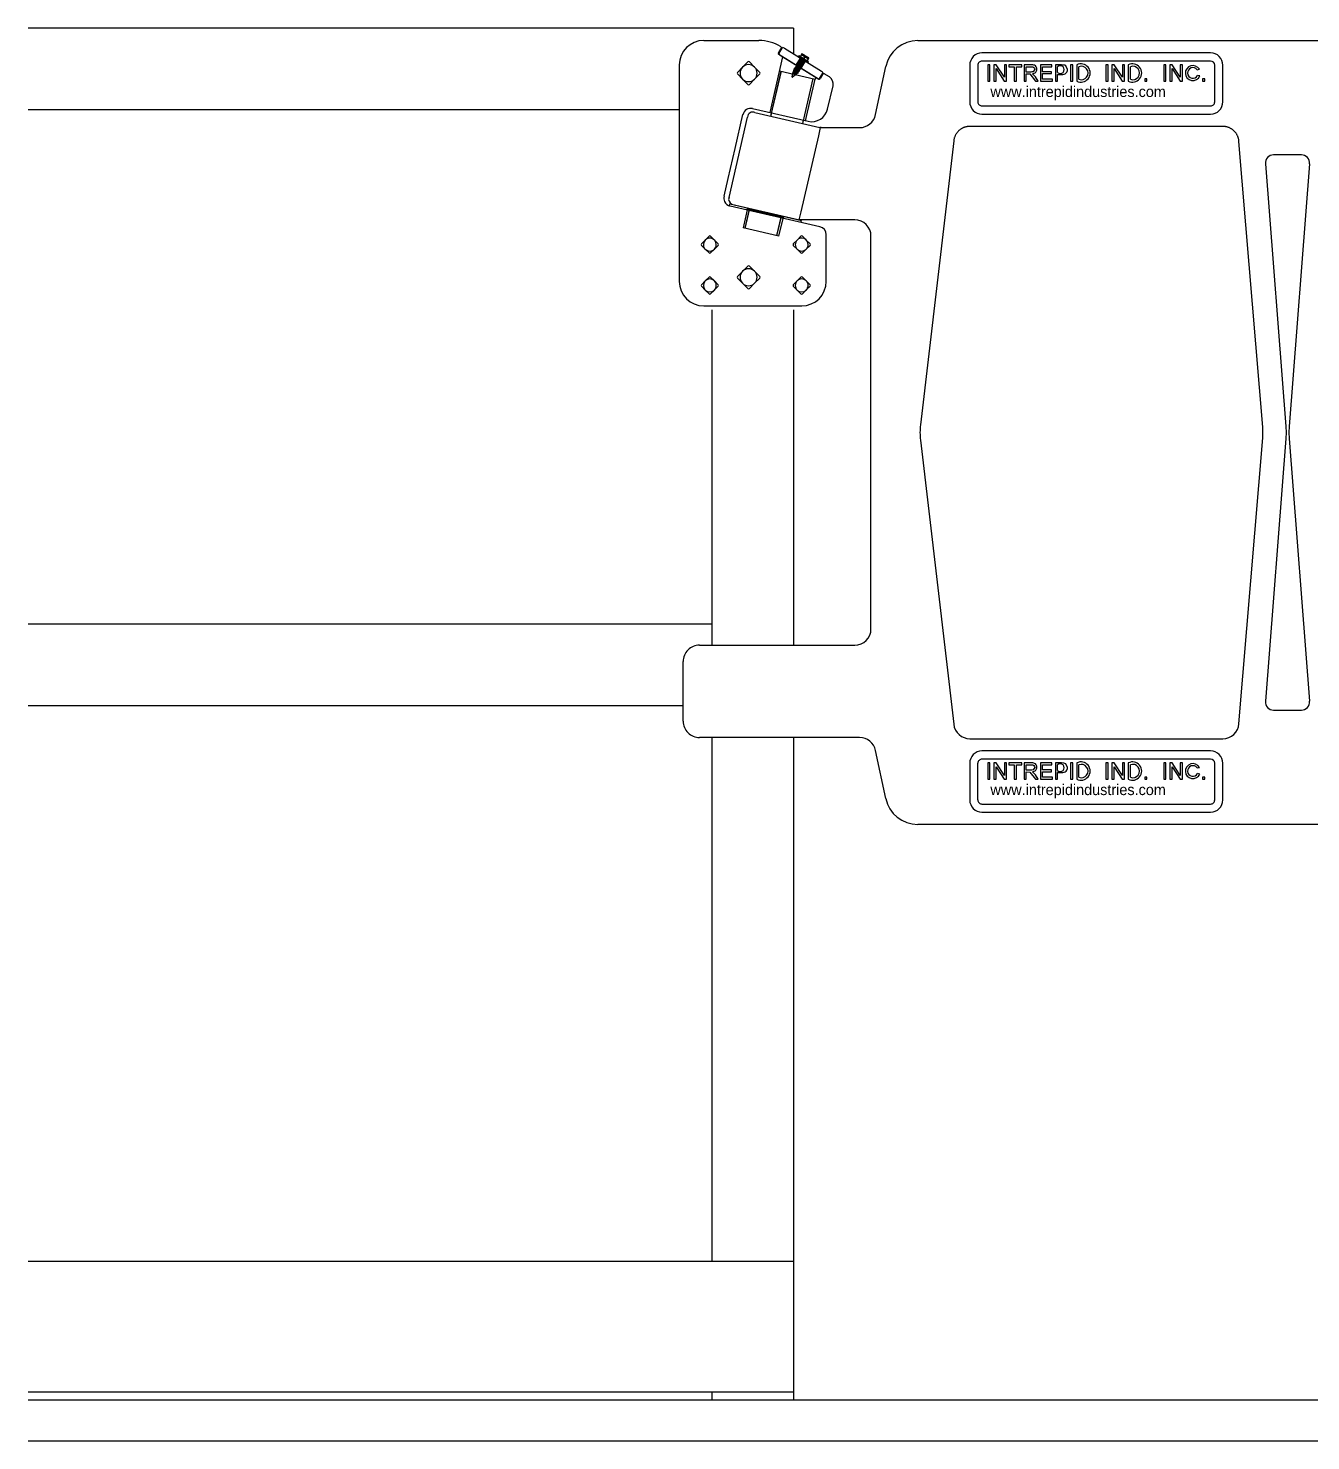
# Model space of a CAD drawing. Header units: inches. Extents: x -20 to 70.2, y -18.7 to 24.5.
# Drawn here: x -19.99 to 19.28, y -18.75 to 24.5 of the extents above; entities that cross this region are included whole.
import ezdxf

# ---------------------------------------------------------------- set-up
doc = ezdxf.new("R2010")
doc.units = ezdxf.units.IN
doc.header["$LTSCALE"] = 0.03937
doc.header["$MEASUREMENT"] = 0
doc.linetypes.add('DYN_DIM', pattern=[0.101481, 0.028995, -0.072487])
doc.styles.add('DYN_DIM', font='LFAX.TTF')

msp = doc.modelspace()

# ---------------------------------------------------------------- linework, layer by layer
for p, q in [((3.444, 24.505), (-19.986, 24.504)), ((3.444, 24.505), (3.444, 23.72)), ((0.694, 24.13), (2.386, 24.13)), ((2.981, 23.749), (3.068, 23.89)), ((3, 23.739), (3.098, 23.897)), ((3.058, 23.934), (3.045, 23.942)), ((3.143, 23.907), (3.168, 23.891)), ((3.168, 23.891), (4.303, 23.188)), ((7.248, 24.125), (44.623, 24.125)), ((-0.056, 23.38), (-0.056, 20.825)), ((1.885, 23.313), (2.046, 23.474)), ((2.092, 23.474), (2.253, 23.313)), ((3.11, 23.631), (2.716, 21.925)), ((4.212, 22.948), (2.991, 23.705)), ((3.011, 23.695), (3.037, 23.679)), ((3.037, 23.679), (4.171, 22.975)), ((3.527, 23.374), (3.659, 23.587)), ((3.661, 23.276), (3.531, 23.37)), ((3.536, 23.372), (3.536, 23.373)), ((3.536, 23.373), (3.613, 23.342)), ((3.537, 23.369), (3.536, 23.371)), ((3.54, 23.379), (3.537, 23.374)), ((3.543, 23.363), (3.537, 23.369)), ((3.617, 23.347), (3.54, 23.379)), ((3.54, 23.378), (3.586, 23.337)), ((3.553, 23.339), (3.54, 23.365)), ((3.547, 23.379), (3.577, 23.379)), ((3.607, 23.312), (3.547, 23.359)), ((3.565, 23.419), (3.565, 23.42)), ((3.565, 23.42), (3.642, 23.389)), ((3.569, 23.426), (3.566, 23.421)), ((3.582, 23.387), (3.566, 23.418)), ((3.646, 23.395), (3.569, 23.426)), ((3.569, 23.425), (3.621, 23.379)), ((3.636, 23.359), (3.569, 23.414)), ((3.582, 23.39), (3.575, 23.378)), ((3.601, 23.347), (3.575, 23.378)), ((3.575, 23.378), (3.626, 23.362)), ((3.576, 23.427), (3.607, 23.426)), ((3.633, 23.374), (3.582, 23.39)), ((3.582, 23.39), (3.627, 23.343)), ((3.603, 23.655), (3.588, 23.631)), ((3.598, 23.473), (3.595, 23.468)), ((3.595, 23.466), (3.595, 23.467)), ((3.595, 23.467), (3.672, 23.436)), ((3.611, 23.434), (3.595, 23.465)), ((3.675, 23.442), (3.598, 23.473)), ((3.598, 23.472), (3.65, 23.426)), ((3.665, 23.406), (3.598, 23.461)), ((3.898, 23.472), (3.603, 23.655)), ((3.611, 23.437), (3.604, 23.425)), ((3.631, 23.395), (3.604, 23.425)), ((3.604, 23.425), (3.655, 23.409)), ((3.606, 23.474), (3.636, 23.473)), ((3.663, 23.421), (3.611, 23.437)), ((3.611, 23.437), (3.656, 23.391)), ((3.626, 23.362), (3.617, 23.347)), ((3.623, 23.377), (3.69, 23.322)), ((3.624, 23.513), (3.624, 23.515)), ((3.624, 23.515), (3.778, 23.452)), ((3.641, 23.481), (3.624, 23.512)), ((3.625, 23.516), (3.628, 23.521)), ((3.626, 23.362), (3.677, 23.347)), ((3.695, 23.453), (3.627, 23.508)), ((3.782, 23.458), (3.628, 23.521)), ((3.628, 23.519), (3.679, 23.474)), ((3.64, 23.484), (3.633, 23.472)), ((3.66, 23.442), (3.633, 23.472)), ((3.633, 23.472), (3.684, 23.457)), ((3.677, 23.347), (3.633, 23.393)), ((3.642, 23.389), (3.633, 23.374)), ((3.685, 23.358), (3.633, 23.374)), ((3.635, 23.521), (3.665, 23.521)), ((3.69, 23.312), (3.638, 23.357)), ((3.743, 23.453), (3.64, 23.484)), ((3.64, 23.484), (3.685, 23.438)), ((3.642, 23.389), (3.719, 23.357)), ((3.7, 23.719), (3.644, 23.629)), ((3.655, 23.409), (3.646, 23.395)), ((3.723, 23.363), (3.646, 23.395)), ((3.652, 23.624), (3.708, 23.714)), ((3.652, 23.425), (3.72, 23.37)), ((3.653, 23.56), (3.653, 23.562)), ((3.653, 23.562), (3.8, 23.499)), ((3.657, 23.568), (3.654, 23.563)), ((3.67, 23.528), (3.654, 23.56)), ((3.655, 23.409), (3.707, 23.394)), ((3.757, 23.525), (3.657, 23.568)), ((3.709, 23.521), (3.657, 23.567)), ((3.67, 23.544), (3.657, 23.555)), ((3.658, 23.389), (3.685, 23.358)), ((3.67, 23.531), (3.662, 23.519)), ((3.689, 23.489), (3.662, 23.519)), ((3.662, 23.519), (3.765, 23.488)), ((3.707, 23.394), (3.662, 23.44)), ((3.672, 23.436), (3.663, 23.421)), ((3.714, 23.406), (3.663, 23.421)), ((3.664, 23.568), (3.69, 23.568)), ((3.719, 23.359), (3.668, 23.404)), ((3.773, 23.5), (3.67, 23.531)), ((3.67, 23.531), (3.706, 23.492)), ((3.672, 23.436), (3.749, 23.405)), ((3.684, 23.457), (3.675, 23.442)), ((3.752, 23.411), (3.675, 23.442)), ((3.677, 23.347), (3.685, 23.358)), ((3.68, 23.279), (3.812, 23.492)), ((3.682, 23.472), (3.749, 23.417)), ((3.712, 23.357), (3.682, 23.357)), ((3.684, 23.457), (3.736, 23.441)), ((3.687, 23.436), (3.714, 23.406)), ((3.689, 23.701), (3.901, 23.569)), ((3.718, 23.536), (3.691, 23.566)), ((3.736, 23.441), (3.691, 23.487)), ((3.749, 23.406), (3.697, 23.452)), ((3.703, 23.725), (3.7, 23.719)), ((3.708, 23.714), (3.7, 23.719)), ((3.705, 23.725), (3.703, 23.725)), ((3.705, 23.725), (3.757, 23.692)), ((3.716, 23.507), (3.706, 23.492)), ((3.706, 23.492), (3.714, 23.485)), ((3.706, 23.397), (3.723, 23.366)), ((3.714, 23.406), (3.707, 23.394)), ((3.719, 23.513), (3.711, 23.519)), ((3.741, 23.404), (3.711, 23.405)), ((3.724, 23.5), (3.716, 23.507)), ((3.717, 23.483), (3.743, 23.453)), ((3.728, 23.528), (3.719, 23.513)), ((3.722, 23.362), (3.719, 23.357)), ((3.728, 23.528), (3.72, 23.535)), ((3.723, 23.365), (3.723, 23.363)), ((3.778, 23.453), (3.726, 23.499)), ((3.765, 23.488), (3.728, 23.528)), ((3.728, 23.506), (3.778, 23.464)), ((3.733, 23.705), (3.747, 23.698)), ((3.736, 23.539), (3.746, 23.531)), ((3.743, 23.453), (3.736, 23.441)), ((3.736, 23.444), (3.752, 23.413)), ((3.771, 23.451), (3.74, 23.452)), ((3.799, 23.658), (3.743, 23.568)), ((3.748, 23.529), (3.773, 23.5)), ((3.752, 23.409), (3.749, 23.405)), ((3.752, 23.412), (3.752, 23.411)), ((3.758, 23.558), (3.814, 23.649)), ((3.773, 23.5), (3.765, 23.488)), ((3.765, 23.491), (3.781, 23.46)), ((3.769, 23.685), (3.863, 23.626)), ((3.802, 23.498), (3.77, 23.499)), ((3.781, 23.457), (3.778, 23.452)), ((3.782, 23.459), (3.782, 23.458)), ((3.799, 23.658), (3.814, 23.649)), ((3.851, 23.633), (3.839, 23.639)), ((3.905, 23.592), (3.849, 23.502)), ((3.857, 23.497), (3.913, 23.588)), ((3.915, 23.594), (3.873, 23.62)), ((3.884, 23.448), (3.898, 23.472)), ((3.913, 23.588), (3.905, 23.592)), ((3.913, 23.588), (3.916, 23.593)), ((3.916, 23.593), (3.915, 23.594)), ((8.839, 23.375), (8.839, 22.25)), ((9.089, 23.375), (9.089, 22.25)), ((16.214, 23.75), (9.214, 23.75)), ((16.214, 23.5), (9.214, 23.5)), ((9.393, 23.384), (9.393, 22.887)), ((9.459, 23.384), (9.393, 23.384)), ((9.459, 22.887), (9.459, 23.384)), ((9.58, 23.384), (9.58, 22.887)), ((9.65, 23.384), (9.58, 23.384)), ((9.899, 23.003), (9.65, 23.384)), ((9.899, 23.384), (9.899, 23.003)), ((9.966, 23.384), (9.899, 23.384)), ((9.966, 22.887), (9.966, 23.384)), ((10.041, 23.384), (10.041, 23.327)), ((10.432, 23.384), (10.041, 23.384)), ((10.432, 23.327), (10.432, 23.384)), ((10.502, 23.384), (10.502, 22.887)), ((11.002, 23.384), (11.002, 22.887)), ((11.357, 23.384), (11.002, 23.384)), ((11.357, 23.327), (11.357, 23.384)), ((11.463, 23.384), (11.463, 22.887)), ((11.929, 23.384), (11.929, 22.887)), ((11.996, 23.384), (11.929, 23.384)), ((11.996, 22.887), (11.996, 23.384)), ((12.116, 23.384), (12.116, 22.887)), ((13.008, 23.384), (13.008, 22.887)), ((13.074, 23.384), (13.008, 23.384)), ((13.074, 22.887), (13.074, 23.384)), ((13.194, 23.384), (13.194, 22.887)), ((13.265, 23.384), (13.194, 23.384)), ((13.514, 23.003), (13.265, 23.384)), ((13.514, 23.384), (13.514, 23.003)), ((13.58, 23.384), (13.514, 23.384)), ((13.58, 22.887), (13.58, 23.384)), ((13.694, 23.384), (13.694, 22.887)), ((14.779, 23.384), (14.779, 22.887)), ((14.845, 23.384), (14.779, 23.384)), ((14.845, 22.887), (14.845, 23.384)), ((14.966, 23.384), (14.966, 22.887)), ((15.036, 23.384), (14.966, 23.384)), ((15.285, 23.003), (15.036, 23.384)), ((15.285, 23.384), (15.285, 23.003)), ((15.351, 23.384), (15.285, 23.384)), ((15.351, 22.887), (15.351, 23.384)), ((16.339, 22.25), (16.339, 23.375)), ((16.589, 22.25), (16.589, 23.375)), ((1.724, 23.153), (1.885, 23.313)), ((1.885, 22.946), (1.724, 23.107)), ((2.046, 22.785), (1.885, 22.946)), ((2.253, 22.946), (2.092, 22.785)), ((2.253, 23.313), (2.414, 23.153)), ((2.414, 23.107), (2.253, 22.946)), ((2.76, 21.85), (3.07, 23.19)), ((2.763, 21.85), (3.072, 23.189)), ((3.011, 23.203), (4.107, 22.95)), ((3.402, 23.011), (3.424, 23.142)), ((3.402, 23.011), (3.411, 23.005)), ((3.538, 23.097), (3.411, 23.005)), ((3.477, 23.122), (3.424, 23.142)), ((3.426, 23.143), (3.431, 23.143)), ((3.431, 23.19), (3.428, 23.168)), ((3.428, 23.168), (3.429, 23.164)), ((3.428, 23.168), (3.493, 23.148)), ((3.435, 23.153), (3.428, 23.142)), ((3.455, 23.111), (3.428, 23.142)), ((3.428, 23.142), (3.48, 23.126)), ((3.436, 23.15), (3.429, 23.164)), ((3.537, 23.102), (3.431, 23.19)), ((3.501, 23.16), (3.431, 23.19)), ((3.487, 23.138), (3.435, 23.153)), ((3.435, 23.153), (3.509, 23.078)), ((3.437, 23.19), (3.46, 23.19)), ((3.448, 23.231), (3.448, 23.23)), ((3.448, 23.231), (3.525, 23.2)), ((3.452, 23.237), (3.449, 23.232)), ((3.465, 23.198), (3.449, 23.229)), ((3.529, 23.206), (3.452, 23.237)), ((3.452, 23.236), (3.504, 23.19)), ((3.452, 23.225), (3.519, 23.17)), ((3.455, 23.136), (3.508, 23.081)), ((3.455, 23.111), (3.509, 23.078)), ((3.465, 23.201), (3.457, 23.189)), ((3.531, 23.111), (3.457, 23.189)), ((3.457, 23.189), (3.509, 23.173)), ((3.459, 23.238), (3.49, 23.237)), ((3.516, 23.185), (3.465, 23.201)), ((3.465, 23.201), (3.538, 23.122)), ((3.48, 23.126), (3.477, 23.122)), ((3.477, 23.122), (3.538, 23.097)), ((3.481, 23.284), (3.478, 23.28)), ((3.478, 23.277), (3.478, 23.279)), ((3.478, 23.279), (3.555, 23.247)), ((3.494, 23.245), (3.478, 23.276)), ((3.48, 23.126), (3.531, 23.111)), ((3.558, 23.253), (3.481, 23.284)), ((3.481, 23.283), (3.533, 23.238)), ((3.548, 23.217), (3.481, 23.272)), ((3.494, 23.248), (3.487, 23.236)), ((3.513, 23.206), (3.487, 23.236)), ((3.487, 23.236), (3.538, 23.221)), ((3.493, 23.148), (3.487, 23.138)), ((3.538, 23.122), (3.487, 23.138)), ((3.489, 23.285), (3.519, 23.284)), ((3.572, 23.121), (3.493, 23.148)), ((3.545, 23.232), (3.494, 23.248)), ((3.494, 23.248), (3.539, 23.202)), ((3.509, 23.173), (3.501, 23.16)), ((3.506, 23.189), (3.573, 23.134)), ((3.507, 23.324), (3.507, 23.326)), ((3.507, 23.326), (3.584, 23.294)), ((3.524, 23.292), (3.507, 23.323)), ((3.511, 23.332), (3.508, 23.327)), ((3.509, 23.173), (3.56, 23.158)), ((3.51, 23.33), (3.562, 23.285)), ((3.578, 23.264), (3.51, 23.319)), ((3.588, 23.3), (3.511, 23.332)), ((3.523, 23.295), (3.516, 23.283)), ((3.543, 23.253), (3.516, 23.283)), ((3.516, 23.283), (3.567, 23.268)), ((3.56, 23.158), (3.516, 23.204)), ((3.525, 23.2), (3.516, 23.185)), ((3.568, 23.17), (3.516, 23.185)), ((3.518, 23.332), (3.548, 23.332)), ((3.521, 23.168), (3.572, 23.125)), ((3.575, 23.28), (3.523, 23.295)), ((3.523, 23.295), (3.568, 23.249)), ((3.525, 23.2), (3.602, 23.169)), ((3.538, 23.221), (3.529, 23.206)), ((3.606, 23.174), (3.529, 23.206)), ((3.538, 23.122), (3.531, 23.111)), ((3.531, 23.114), (3.538, 23.099)), ((3.535, 23.236), (3.603, 23.181)), ((3.563, 23.121), (3.536, 23.121)), ((3.538, 23.221), (3.59, 23.205)), ((3.538, 23.097), (3.539, 23.099)), ((3.541, 23.2), (3.568, 23.17)), ((3.553, 23.342), (3.545, 23.331)), ((3.572, 23.3), (3.545, 23.331)), ((3.545, 23.331), (3.597, 23.315)), ((3.59, 23.205), (3.545, 23.251)), ((3.555, 23.247), (3.545, 23.232)), ((3.597, 23.217), (3.545, 23.232)), ((3.602, 23.17), (3.551, 23.215)), ((3.591, 23.332), (3.553, 23.342)), ((3.553, 23.342), (3.597, 23.296)), ((3.555, 23.247), (3.632, 23.216)), ((3.567, 23.268), (3.558, 23.253)), ((3.635, 23.222), (3.558, 23.253)), ((3.56, 23.158), (3.568, 23.17)), ((3.56, 23.161), (3.576, 23.129)), ((3.577, 23.127), (3.563, 23.13)), ((3.565, 23.283), (3.632, 23.228)), ((3.595, 23.168), (3.565, 23.168)), ((3.574, 23.123), (3.565, 23.129)), ((3.567, 23.268), (3.619, 23.252)), ((3.57, 23.247), (3.597, 23.217)), ((3.572, 23.121), (3.574, 23.123)), ((3.619, 23.252), (3.574, 23.298)), ((3.576, 23.126), (3.574, 23.123)), ((3.584, 23.294), (3.575, 23.28)), ((3.626, 23.264), (3.575, 23.28)), ((3.577, 23.129), (3.577, 23.127)), ((3.632, 23.217), (3.58, 23.263)), ((3.584, 23.294), (3.661, 23.263)), ((3.599, 23.294), (3.587, 23.3)), ((3.597, 23.315), (3.588, 23.3)), ((3.665, 23.269), (3.588, 23.3)), ((3.589, 23.208), (3.606, 23.177)), ((3.597, 23.217), (3.59, 23.205)), ((3.604, 23.327), (3.594, 23.331)), ((3.594, 23.33), (3.663, 23.272)), ((3.624, 23.215), (3.594, 23.216)), ((3.597, 23.315), (3.646, 23.298)), ((3.599, 23.294), (3.626, 23.264)), ((3.605, 23.173), (3.602, 23.169)), ((3.648, 23.299), (3.603, 23.346)), ((3.613, 23.342), (3.604, 23.327)), ((3.655, 23.311), (3.604, 23.327)), ((3.606, 23.176), (3.606, 23.174)), ((3.661, 23.264), (3.609, 23.31)), ((3.613, 23.342), (3.69, 23.31)), ((3.619, 23.252), (3.626, 23.264)), ((3.619, 23.255), (3.635, 23.224)), ((3.654, 23.262), (3.623, 23.263)), ((3.629, 23.342), (3.655, 23.311)), ((3.635, 23.221), (3.632, 23.216)), ((3.635, 23.223), (3.635, 23.222)), ((3.646, 23.298), (3.648, 23.299)), ((3.655, 23.311), (3.648, 23.299)), ((3.648, 23.303), (3.65, 23.298)), ((3.65, 23.298), (3.652, 23.295)), ((3.652, 23.295), (3.664, 23.271)), ((3.683, 23.31), (3.653, 23.31)), ((3.66, 23.292), (3.658, 23.291)), ((3.664, 23.268), (3.661, 23.263)), ((3.665, 23.27), (3.665, 23.269)), ((3.677, 23.35), (3.694, 23.318)), ((3.694, 23.316), (3.677, 23.32)), ((3.691, 23.311), (3.693, 23.315)), ((3.694, 23.318), (3.694, 23.316)), ((3.737, 21.625), (4.046, 22.964)), ((3.74, 21.624), (4.049, 22.964)), ((3.812, 21.672), (4.107, 22.95)), ((4.12, 23.005), (4.107, 22.95)), ((4.171, 22.975), (4.197, 22.959)), ((4.241, 22.969), (4.339, 23.127)), ((4.343, 23.1), (4.256, 22.958)), ((4.303, 23.188), (4.329, 23.172)), ((4.541, 23.015), (4.387, 23.11)), ((5.957, 21.859), (6.27, 23.333)), ((9.646, 23.268), (9.895, 22.887)), ((9.646, 22.887), (9.646, 23.268)), ((10.041, 23.327), (10.203, 23.327)), ((10.203, 23.327), (10.203, 22.887)), ((10.27, 23.327), (10.432, 23.327)), ((10.27, 22.887), (10.27, 23.327)), ((10.568, 23.164), (10.568, 23.327)), ((10.568, 23.107), (10.68, 23.104)), ((10.568, 22.887), (10.568, 23.107)), ((10.68, 23.104), (10.855, 22.887)), ((10.848, 23.022), (10.758, 23.113)), ((10.932, 22.887), (10.848, 23.022)), ((11.068, 23.327), (11.357, 23.327)), ((11.068, 23.173), (11.068, 23.327)), ((11.339, 23.173), (11.068, 23.173)), ((11.068, 23.116), (11.339, 23.116)), ((11.068, 22.944), (11.068, 23.116)), ((11.369, 22.944), (11.068, 22.944)), ((11.339, 23.116), (11.339, 23.173)), ((11.369, 22.887), (11.369, 22.944)), ((11.529, 23.149), (11.529, 23.327)), ((11.529, 22.887), (11.529, 23.092)), ((12.182, 22.944), (12.182, 23.327)), ((13.261, 23.268), (13.51, 22.887)), ((13.261, 22.887), (13.261, 23.268)), ((13.761, 22.944), (13.761, 23.327)), ((14.197, 22.953), (14.197, 22.887)), ((14.264, 22.953), (14.197, 22.953)), ((14.264, 22.887), (14.264, 22.953)), ((15.032, 23.268), (15.281, 22.887)), ((15.032, 22.887), (15.032, 23.268)), ((15.803, 23.232), (15.869, 23.247)), ((15.881, 23.045), (15.815, 23.061)), ((15.969, 22.953), (15.969, 22.887)), ((16.035, 22.953), (15.969, 22.953)), ((16.035, 22.887), (16.035, 22.953)), ((4.488, 22.029), (4.653, 22.746)), ((9.393, 22.887), (9.459, 22.887)), ((9.58, 22.887), (9.646, 22.887)), ((9.895, 22.887), (9.966, 22.887)), ((10.203, 22.887), (10.27, 22.887)), ((10.502, 22.887), (10.568, 22.887)), ((10.855, 22.887), (10.932, 22.887)), ((11.002, 22.887), (11.369, 22.887)), ((11.463, 22.887), (11.529, 22.887)), ((11.929, 22.887), (11.996, 22.887)), ((13.008, 22.887), (13.074, 22.887)), ((13.194, 22.887), (13.261, 22.887)), ((13.51, 22.887), (13.58, 22.887)), ((14.197, 22.887), (14.264, 22.887)), ((14.779, 22.887), (14.845, 22.887)), ((14.966, 22.887), (15.032, 22.887)), ((15.281, 22.887), (15.351, 22.887)), ((15.969, 22.887), (16.035, 22.887)), ((9.214, 22.125), (16.214, 22.125)), ((-0.056, 22.005), (-19.986, 22.004)), ((1.47, 19.326), (2.038, 21.787)), ((1.654, 20.825), (1.893, 21.859)), ((2.193, 22.046), (3.888, 21.655)), ((2.263, 21.927), (4.251, 21.468)), ((9.214, 21.875), (16.214, 21.875)), ((3.678, 18.888), (4.214, 21.213)), ((4.214, 21.213), (4.273, 21.466)), ((4.294, 21.463), (4.251, 21.468)), ((4.294, 21.463), (5.468, 21.463)), ((-0.056, 20.825), (-0.056, 19.908)), ((1.442, 19.908), (1.654, 20.825)), ((8.348, 21.058), (7.329, 12.358)), ((17.809, 12.291), (17.082, 21.041)), ((17.89, 20.354), (18.517, 12.311)), ((18.993, 20.625), (18.139, 20.625)), ((19.242, 20.354), (18.615, 12.311)), ((-0.056, 19.908), (-0.056, 19.2)), ((1.316, 19.362), (1.442, 19.908)), ((-0.056, 19.2), (-0.056, 16.754)), ((1.479, 19.069), (1.493, 19.129)), ((1.479, 19.068), (1.479, 19.069)), ((1.479, 19.068), (1.489, 19.065)), ((1.493, 19.129), (3.685, 18.622)), ((4.25, 18.428), (1.504, 19.062)), ((1.549, 19.12), (3.629, 18.635)), ((2.027, 18.941), (1.901, 18.393)), ((1.959, 18.379), (2.094, 18.964)), ((1.961, 18.378), (2.102, 18.988)), ((2.025, 18.942), (2.039, 19.003)), ((2.027, 18.941), (2.035, 18.977)), ((2.036, 18.977), (3.132, 18.724)), ((2.936, 18.154), (3.076, 18.763)), ((2.938, 18.153), (3.073, 18.738)), ((2.997, 18.139), (3.132, 18.724)), ((3.126, 18.687), (3.14, 18.748)), ((3.62, 18.638), (3.678, 18.888)), ((3.63, 18.637), (3.641, 18.638)), ((5.316, 18.638), (3.641, 18.638)), ((3.671, 18.561), (3.685, 18.622)), ((2.994, 18.14), (1.901, 18.393)), ((4.444, 16.754), (4.444, 18.184)), ((0.625, 17.902), (0.742, 18.019)), ((0.742, 17.739), (0.625, 17.856)), ((0.742, 18.019), (0.858, 18.135)), ((0.858, 17.623), (0.742, 17.739)), ((0.904, 18.135), (1.021, 18.019)), ((1.021, 17.739), (0.904, 17.623)), ((1.021, 18.019), (1.138, 17.902)), ((1.138, 17.856), (1.021, 17.739)), ((2.994, 18.14), (2.996, 18.14)), ((3.438, 17.902), (3.554, 18.019)), ((3.554, 17.739), (3.438, 17.856)), ((3.554, 18.019), (3.671, 18.135)), ((3.671, 17.623), (3.554, 17.739)), ((3.717, 18.135), (3.834, 18.019)), ((3.834, 17.74), (3.717, 17.623)), ((3.834, 18.019), (3.95, 17.902)), ((3.95, 17.856), (3.834, 17.74)), ((5.816, 6.113), (5.816, 18.138)), ((0.742, 16.769), (0.858, 16.885)), ((0.904, 16.885), (1.021, 16.769)), ((1.724, 16.902), (2.046, 17.224)), ((2.092, 17.224), (2.253, 17.063)), ((2.253, 17.063), (2.414, 16.903)), ((3.554, 16.769), (3.671, 16.885)), ((3.717, 16.885), (3.834, 16.769)), ((0.625, 16.652), (0.742, 16.769)), ((0.742, 16.489), (0.625, 16.606)), ((0.858, 16.373), (0.742, 16.489)), ((1.021, 16.489), (0.904, 16.373)), ((1.021, 16.769), (1.138, 16.652)), ((1.138, 16.606), (1.021, 16.49)), ((1.885, 16.696), (1.724, 16.856)), ((2.046, 16.535), (1.885, 16.696)), ((2.253, 16.696), (2.092, 16.535)), ((2.414, 16.857), (2.253, 16.696)), ((3.438, 16.652), (3.554, 16.769)), ((3.554, 16.489), (3.438, 16.606)), ((3.671, 16.373), (3.554, 16.489)), ((3.834, 16.49), (3.717, 16.373)), ((3.834, 16.769), (3.95, 16.652)), ((3.95, 16.606), (3.834, 16.49)), ((0.694, 16.004), (3.694, 16.004)), ((0.944, 15.879), (0.944, 5.613)), ((3.444, 15.879), (3.444, 5.613)), ((18.517, 12.311), (18.524, 12.125)), ((18.524, 12.125), (18.517, 11.939)), ((18.615, 12.311), (18.608, 12.125)), ((18.615, 12.311), (18.608, 12.125)), ((18.608, 12.125), (18.615, 11.939)), ((7.329, 11.893), (8.348, 3.192)), ((17.082, 3.209), (17.809, 11.959)), ((18.517, 11.939), (17.89, 3.896)), ((18.615, 11.939), (19.242, 3.896)), ((0.944, 6.255), (-19.986, 6.254)), ((0.567, 5.613), (5.316, 5.613)), ((0.067, 3.287), (0.067, 5.113)), ((0.067, 3.755), (-19.986, 3.754)), ((18.139, 3.625), (18.993, 3.625)), ((5.468, 2.787), (0.567, 2.787)), ((0.944, 2.787), (0.944, -13.258)), ((3.444, 2.787), (3.444, -17.496)), ((8.844, 2.75), (16.584, 2.75)), ((6.27, 0.917), (5.957, 2.391)), ((16.214, 2.375), (9.214, 2.375)), ((8.839, 2), (8.839, 0.875)), ((9.089, 0.875), (9.089, 2)), ((16.214, 2.125), (9.214, 2.125)), ((9.393, 2.009), (9.393, 1.512)), ((9.459, 2.009), (9.393, 2.009)), ((9.459, 1.512), (9.459, 2.009)), ((9.58, 2.009), (9.58, 1.512)), ((9.65, 2.009), (9.58, 2.009)), ((9.646, 1.893), (9.895, 1.512)), ((9.646, 1.512), (9.646, 1.893)), ((9.899, 1.628), (9.65, 2.009)), ((9.899, 2.009), (9.899, 1.628)), ((9.966, 2.009), (9.899, 2.009)), ((9.966, 1.512), (9.966, 2.009)), ((10.041, 2.009), (10.041, 1.952)), ((10.432, 2.009), (10.041, 2.009)), ((10.041, 1.952), (10.203, 1.952)), ((10.203, 1.952), (10.203, 1.512)), ((10.27, 1.952), (10.432, 1.952)), ((10.27, 1.512), (10.27, 1.952)), ((10.432, 1.952), (10.432, 2.009)), ((10.502, 2.009), (10.502, 1.512)), ((10.568, 1.789), (10.568, 1.952)), ((10.568, 1.732), (10.68, 1.73)), ((10.568, 1.512), (10.568, 1.732)), ((10.848, 1.647), (10.758, 1.738)), ((11.002, 2.009), (11.002, 1.512)), ((11.357, 2.009), (11.002, 2.009)), ((11.068, 1.952), (11.357, 1.952)), ((11.068, 1.798), (11.068, 1.952)), ((11.339, 1.798), (11.068, 1.798)), ((11.068, 1.741), (11.339, 1.741)), ((11.068, 1.569), (11.068, 1.741)), ((11.339, 1.741), (11.339, 1.798)), ((11.357, 1.952), (11.357, 2.009)), ((11.463, 2.009), (11.463, 1.512)), ((11.529, 1.774), (11.529, 1.952)), ((11.929, 2.009), (11.929, 1.512)), ((11.996, 2.009), (11.929, 2.009)), ((11.996, 1.512), (11.996, 2.009)), ((12.116, 2.009), (12.116, 1.512)), ((12.182, 1.569), (12.182, 1.952)), ((13.008, 2.009), (13.008, 1.512)), ((13.074, 2.009), (13.008, 2.009)), ((13.074, 1.512), (13.074, 2.009)), ((13.194, 2.009), (13.194, 1.512)), ((13.265, 2.009), (13.194, 2.009)), ((13.261, 1.893), (13.51, 1.512)), ((13.261, 1.512), (13.261, 1.893)), ((13.514, 1.628), (13.265, 2.009)), ((13.514, 2.009), (13.514, 1.628)), ((13.58, 2.009), (13.514, 2.009)), ((13.58, 1.512), (13.58, 2.009)), ((13.694, 2.009), (13.694, 1.512)), ((13.761, 1.569), (13.761, 1.952)), ((14.779, 2.009), (14.779, 1.512)), ((14.845, 2.009), (14.779, 2.009)), ((14.845, 1.512), (14.845, 2.009)), ((14.966, 2.009), (14.966, 1.512)), ((15.036, 2.009), (14.966, 2.009)), ((15.032, 1.893), (15.281, 1.512)), ((15.032, 1.512), (15.032, 1.893)), ((15.285, 1.628), (15.036, 2.009)), ((15.285, 2.009), (15.285, 1.628)), ((15.351, 2.009), (15.285, 2.009)), ((15.351, 1.512), (15.351, 2.009)), ((15.803, 1.857), (15.869, 1.872)), ((16.339, 0.875), (16.339, 2)), ((16.589, 0.875), (16.589, 2)), ((9.393, 1.512), (9.459, 1.512)), ((9.58, 1.512), (9.646, 1.512)), ((9.895, 1.512), (9.966, 1.512)), ((10.203, 1.512), (10.27, 1.512)), ((10.502, 1.512), (10.568, 1.512)), ((10.68, 1.73), (10.855, 1.512)), ((10.932, 1.512), (10.848, 1.647)), ((10.855, 1.512), (10.932, 1.512)), ((11.002, 1.512), (11.369, 1.512)), ((11.369, 1.569), (11.068, 1.569)), ((11.369, 1.512), (11.369, 1.569)), ((11.463, 1.512), (11.529, 1.512)), ((11.529, 1.512), (11.529, 1.717)), ((11.929, 1.512), (11.996, 1.512)), ((13.008, 1.512), (13.074, 1.512)), ((13.194, 1.512), (13.261, 1.512)), ((13.51, 1.512), (13.58, 1.512)), ((14.197, 1.578), (14.197, 1.512)), ((14.264, 1.578), (14.197, 1.578)), ((14.197, 1.512), (14.264, 1.512)), ((14.264, 1.512), (14.264, 1.578)), ((14.779, 1.512), (14.845, 1.512)), ((14.966, 1.512), (15.032, 1.512)), ((15.281, 1.512), (15.351, 1.512)), ((15.881, 1.67), (15.815, 1.686)), ((15.969, 1.578), (15.969, 1.512)), ((16.035, 1.578), (15.969, 1.578)), ((15.969, 1.512), (16.035, 1.512)), ((16.035, 1.512), (16.035, 1.578)), ((9.214, 0.75), (16.214, 0.75)), ((9.214, 0.5), (16.214, 0.5)), ((44.621, 0.125), (7.248, 0.125)), ((-19.986, -13.246), (3.444, -13.246)), ((-19.986, -17.246), (3.444, -17.246)), ((0.944, -17.246), (0.944, -17.496)), ((-19.986, -17.496), (70.157, -17.496)), ((-19.986, -18.746), (70.157, -18.746))]:
    msp.add_line(p, q)
at = {"linetype": 'DYN_DIM'}
for p, q in [((2.754, 21.814), (2.777, 21.911)), ((3.729, 21.589), (3.751, 21.686))]:
    msp.add_line(p, q, dxfattribs=at)
for points in [[(10.758, 23.113, 0.172572), (10.862, 23.159, 0.197006), (10.896, 23.248, 0.139196), (10.876, 23.323, 0.169467), (10.821, 23.37, 0.08851), (10.721, 23.384), (10.502, 23.384)], [(11.529, 23.092), (11.652, 23.092, 0.208374), (11.794, 23.135, 0.191652), (11.833, 23.241), (11.779, 23.356, 0.112259), (11.719, 23.379), (11.646, 23.384), (11.463, 23.384)], [(10.568, 23.327), (10.724, 23.327, -0.17972), (10.804, 23.304, -0.22611), (10.83, 23.247), (10.778, 23.173, -0.083678), (10.708, 23.164), (10.568, 23.164)], [(10.758, 1.738, 0.172572), (10.862, 1.784, 0.197006), (10.896, 1.873, 0.139196), (10.876, 1.948, 0.169467), (10.821, 1.996, 0.08851), (10.721, 2.009), (10.502, 2.009)], [(10.568, 1.952), (10.724, 1.952, -0.17972), (10.804, 1.929, -0.22611), (10.83, 1.872), (10.778, 1.798, -0.083678), (10.708, 1.789), (10.568, 1.789)], [(11.529, 1.717), (11.652, 1.717, 0.208374), (11.794, 1.76, 0.191652), (11.833, 1.867), (11.779, 1.981, 0.112259), (11.719, 2.004), (11.646, 2.009), (11.463, 2.009)]]:
    msp.add_lwpolyline(points, format="xyb")
for centre, radius, start, end in [((0.694, 23.38), 0.75, 90, 180), ((2.386, 22.88), 1.25, 58.2116, 90), ((3.041, 23.907), 0.032, 328.2, 58.2116), ((3.126, 23.88), 0.032, 58.2, 148.2), ((7.248, 23.125), 1, 89.9958, 168.0042), ((2.069, 23.13), 0.26, 45.0001, 134.9999), ((2.069, 23.451), 0.0325, 45, 135), ((3.008, 23.732), 0.032, 148.2, 238.2), ((3.028, 23.722), 0.032, 148.2, 238.2), ((3.631, 23.371), 0.1, 179.5325, 180.7408), ((-1.146, 20.906), 5.291, 27.6908, 27.7097), ((3.631, 23.371), 0.0839, 186.4281, 231.2398), ((4.456, 24.479), 1.222, 230.3532, 232.7191), ((3.637, 23.495), 0.231, 58.6867, 72.0326), ((3.634, 23.497), 0.23, 44.359, 57.7697), ((3.743, 23.429), 0.231, 58.6867, 72.0326), ((3.74, 23.432), 0.23, 44.359, 57.7697), ((9.214, 23.375), 0.375, 89.9934, 180.0066), ((9.214, 23.375), 0.125, 89.9934, 180.0066), ((11.611, 23.238), 0.121, 227.0675, 132.9325), ((12.246, 23.135), 0.28, 242.4803, 117.5197), ((13.824, 23.135), 0.28, 242.4803, 117.5197), ((15.67, 23.134), 0.229, 29.7295, 337.0736), ((16.214, 23.375), 0.375, 359.9934, 90.0066), ((16.214, 23.375), 0.125, 0, 90), ((1.747, 23.13), 0.0325, 135, 225), ((2.069, 23.13), 0.26, 135, 225), ((2.069, 23.13), 0.26, 225, 315), ((2.069, 23.13), 0.26, 315, 45), ((2.391, 23.13), 0.0325, 315, 45), ((3.477, 23.178), 0.0646, 215.431, 232.3924), ((3.619, 23.317), 0.245, 219.5728, 227.2198), ((4.112, 24.341), 1.33, 242.6386, 245.6122), ((3.571, 23.123), 0.00216, 307.3532, 19.5071), ((3.631, 23.371), 0.0838, 252.6293, 288.4072), ((4.113, 24.349), 1.118, 243.6255, 246.6339), ((3.631, 23.371), 0.1, 287.9003, 295.6592), ((3.631, 23.371), 0.1, 295.6592, 296.8675), ((4.214, 22.986), 0.032, 238.2, 328.2), ((4.229, 22.975), 0.032, 238.2, 328.2), ((4.312, 23.144), 0.032, 328.2, 58.2), ((4.371, 23.083), 0.032, 58.2116, 148.2), ((4.409, 22.802), 0.25, 347, 58.2116), ((7.248, 23.125), 1, 167.9768, 168), ((12.255, 23.135), 0.205, 249.2187, 110.7813), ((13.833, 23.135), 0.205, 249.2187, 110.7813), ((15.67, 23.137), 0.163, 35.6877, 332.3803), ((2.069, 22.808), 0.0325, 225, 315), ((9.214, 22.25), 0.375, 179.9934, 270.0066), ((9.214, 22.25), 0.125, 179.9934, 270.0066), ((16.214, 22.25), 0.375, 269.9934, 0.0066), ((16.214, 22.25), 0.125, 269.9934, 0.0066), ((2.136, 21.802), 0.25, 77, 167), ((2.199, 21.778), 0.162, 66.9757, 177.0237), ((4, 22.142), 0.5, 257, 347), ((5.468, 21.963), 0.5, 270, 348), ((18.139, 20.375), 0.25, 89.9936, 184.7589), ((18.993, 20.375), 0.25, 355.2411, 90.0064), ((1.56, 19.306), 0.25, 166.9959, 204.9397), ((1.56, 19.306), 0.25, 204.9356, 257), ((1.618, 19.265), 0.16, 157.5003, 245.345), ((5.316, 18.138), 0.5, 0, 90), ((4.194, 18.184), 0.25, 0, 77), ((0.648, 17.879), 0.0325, 135, 225), ((0.881, 17.879), 0.197, 0, 314.9991), ((0.881, 18.112), 0.0325, 45, 135), ((0.881, 17.879), 0.198, 315, 360), ((1.115, 17.879), 0.0325, 315, 45), ((3.461, 17.879), 0.0325, 135, 225), ((3.694, 17.879), 0.198, 135.0001, 225.0489), ((3.694, 17.879), 0.198, 0, 134.9995), ((3.694, 17.879), 0.198, 225.0489, 315.045), ((3.694, 18.112), 0.0325, 45, 135), ((3.694, 17.879), 0.198, 315.045, 360), ((3.927, 17.879), 0.0325, 315, 45), ((0.881, 17.646), 0.0325, 225, 315), ((3.694, 17.646), 0.0325, 225, 315), ((0.881, 16.862), 0.0325, 45, 135), ((1.747, 16.879), 0.0325, 135, 225), ((2.069, 16.88), 0.26, 135.0271, 224.9876), ((2.069, 16.88), 0.26, 45, 134.9999), ((2.069, 17.201), 0.0325, 45, 135), ((2.069, 16.88), 0.26, 315, 45), ((2.391, 16.88), 0.0325, 315, 45), ((3.694, 16.862), 0.0325, 45, 135), ((0.694, 16.754), 0.75, 180, 270), ((0.648, 16.629), 0.0325, 135, 225), ((0.881, 16.629), 0.198, 135, 224.9511), ((0.881, 16.629), 0.198, 45, 134.9999), ((0.881, 16.629), 0.197, 225.049, 314.955), ((0.881, 16.629), 0.198, 0, 45), ((0.881, 16.629), 0.198, 314.9981, 359.9569), ((1.115, 16.629), 0.0325, 315, 45), ((2.069, 16.88), 0.26, 225.0763, 314.9942), ((2.069, 16.558), 0.0325, 225, 315), ((3.461, 16.629), 0.0325, 135, 225), ((3.694, 16.629), 0.198, 135, 225.0489), ((3.694, 16.629), 0.198, 45, 134.9999), ((3.694, 16.629), 0.198, 225.049, 315.0449), ((3.694, 16.754), 0.75, 270, 0), ((3.694, 16.629), 0.198, 0, 45), ((3.694, 16.629), 0.198, 315.045, 360), ((3.927, 16.629), 0.0325, 315, 45), ((0.881, 16.396), 0.0325, 225, 315), ((3.694, 16.396), 0.0325, 225, 315), ((9.316, 12.125), 2, 173.3235, 186.6765), ((15.816, 12.125), 2, 355.2475, 4.7525), ((5.316, 6.113), 0.5, 270, 0), ((0.566, 5.113), 0.5, 89.9605, 180.0395), ((0.567, 5.113), 0.5, 179.9473, 180), ((18.139, 3.875), 0.25, 175.2411, 270.0064), ((18.993, 3.875), 0.25, 269.9936, 4.7589), ((0.567, 3.287), 0.5, 180, 180.0527), ((0.567, 3.287), 0.5, 179.9934, 270.0066), ((8.844, 3.25), 0.5, 186.6713, 270.0052), ((16.584, 3.25), 0.5, 269.9949, 355.2526), ((5.468, 2.287), 0.5, 12, 90), ((9.214, 2), 0.375, 89.9934, 180.0066), ((16.214, 2), 0.375, 359.9934, 90.0066), ((9.214, 2), 0.125, 89.9934, 180.0066), ((11.611, 1.863), 0.121, 227.0675, 132.9325), ((12.246, 1.76), 0.28, 242.4803, 117.5197), ((12.255, 1.76), 0.205, 249.2187, 110.7813), ((13.824, 1.76), 0.28, 242.4803, 117.5197), ((13.833, 1.76), 0.205, 249.2187, 110.7813), ((15.67, 1.759), 0.229, 29.7295, 337.0736), ((15.67, 1.762), 0.163, 35.6877, 332.3803), ((16.214, 2), 0.125, 0, 90), ((7.248, 1.125), 1, 191.9958, 270.0042), ((9.214, 0.875), 0.375, 179.9934, 270.0066), ((9.214, 0.875), 0.125, 179.9934, 270.0066), ((16.214, 0.875), 0.375, 269.9934, 0.0066), ((16.214, 0.875), 0.125, 269.9934, 0.0066), ((7.248, 1.125), 1, 269.9768, 270)]:
    msp.add_arc(centre, radius, start, end)
msp.add_rational_spline([(17.082, 21.041), (17.059, 21.314), (16.858, 21.5), (16.584, 21.5), (15.295, 21.5), (12.715, 21.5), (10.136, 21.5), (8.844, 21.5), (8.578, 21.5), (8.379, 21.323), (8.348, 21.058)], [1, 0.823833813188, 0.823833813188, 1, 1, 1, 1, 1, 0.831348089796, 0.831348089796, 1], degree=3, knots=[0, 0, 0, 0, 0.743943, 0.743943, 0.743943, 4.609508, 8.483276, 8.483276, 8.483276, 9.210427, 9.210427, 9.210427, 9.210427])

# ---------------------------------------------------------------- texts
at = {"style": 'DYN_DIM'}
for p in [(9.472, 22.399), (9.472, 1.024)]:
    msp.add_text('www.intrepidindustries.com', height=0.33, dxfattribs=at).set_placement(p)

doc.saveas('drawing.dxf')
